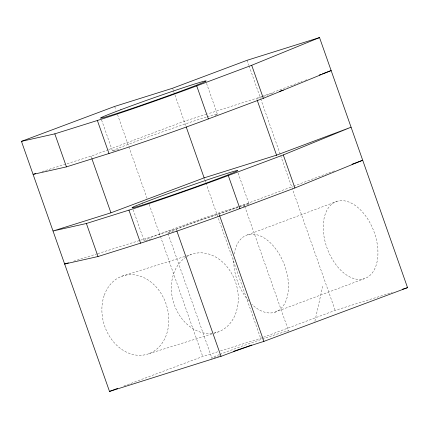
<?xml version="1.0" encoding="UTF-8"?>
<svg xmlns="http://www.w3.org/2000/svg" width="429" height="429" viewBox="0 0 429 429"><rect width="100%" height="100%" fill="white"/><g stroke="black" fill="none" stroke-linecap="round" stroke-linejoin="round"><path stroke-width="0.32" stroke-dasharray="2.15 1.61" d="M314.891 321.278L322.683 286.341M140.524 240.208L177.692 228.405A25.021 0.654 -19.4 0 1 218.248 214.28L239.066 206.585M41.994 171.584L91.007 156.199L108.521 149.635M109.148 149.399L184.213 121.268L207.073 114.093M261.626 96.654L207.711 113.889M262.248 96.418L302.327 81.381M304.831 80.443L306.708 79.74M239.688 206.354L293.023 186.368M293.651 186.132L335.698 170.372M247.495 234.877L336.969 201.351M274.742 312.258L364.221 278.727A41.034 24.855 69.5 0 0 364.339 214.237A41.034 24.855 69.5 0 0 323.225 227.15A41.034 24.855 69.5 0 0 364.221 278.727M123.901 386.036L202.719 356.499L217.996 351.705M220.538 350.906L260.639 338.315L335.178 310.381L392.315 292.439M262.977 96.536L256.617 98.536L257.057 99.791M263.61 96.337L273.793 93.136M73.579 261.229L97.168 253.823M97.807 253.625L139.886 240.412M121.723 276.292L186.1 256.081M186.733 255.882L191.2 254.477M148.97 353.673L213.347 333.462M213.985 333.258L218.447 331.858M207.25 116.736L213.653 114.811A56.043 1.469 -19.4 0 1 217.38 114.296M238.824 206.387L245.222 204.456A56.043 1.469 -19.4 0 1 247.002 204.89M247.099 60.285L248.879 65.337M249.104 65.969L260.446 98.177M260.671 98.809L335.178 310.381M206.547 83.382L217.299 113.916M238.116 173.026L248.868 203.566M244.734 206.37L288.54 330.775M219.058 214.082L219.503 215.347M172.581 88.24L173.241 90.111M173.455 90.733L174.115 92.605M174.994 95.099L185.982 126.303M204.349 178.496L204.794 179.756M205.019 180.389L205.684 182.287M205.909 182.915L260.639 338.315M176.174 229.016L176.619 230.276M168.045 233.666L211.856 358.07M114.656 106.43L115.991 110.221M117.546 114.64L128.668 146.214M128.888 146.847L147.126 198.627M149.126 204.311L160.242 235.886M160.467 236.518L202.719 356.499M101.582 120.04L112.554 151.196M133.151 209.69L144.123 240.846A56.043 1.469 -19.4 0 1 154.37 236.089L164.076 232.384A56.043 1.469 -19.4 0 1 238.251 206.558M91.007 156.199L91.672 158.087M219.868 354.386A41.034 1.073 -19.4 0 1 268.844 336.862A41.034 1.073 -19.4 0 1 286.754 331.933M219.627 355.877A41.034 1.073 -19.4 0 1 219.358 354.585M173.418 231.515A41.034 1.073 -19.4 0 1 170.999 232.239M169.761 232.582A41.034 1.073 -19.4 0 1 201.893 219.761A41.034 1.073 -19.4 0 1 244.568 206.017M212.049 333.371A41.034 32.631 72.6 0 1 174.115 304.236A41.034 32.631 72.6 0 1 185.902 257.18M186.465 256.821A41.034 32.631 72.6 0 1 235.532 282.105A41.034 32.631 72.6 0 1 212.704 333.29M234.239 253.973A41.034 24.855 69.5 0 1 267.723 240.492A41.034 24.855 69.5 0 1 287.285 296.729A41.034 24.855 69.5 0 1 251.7 304.156M248.622 300.885A41.034 24.855 69.5 0 1 233.794 258.623M244.97 205.77A56.043 1.469 -19.4 0 1 243.34 206.44M151.19 238.948A56.043 1.469 -19.4 0 1 148.799 239.661M147.769 239.956A56.043 1.469 -19.4 0 1 144.487 240.787M217.042 114.479A56.043 1.469 -19.4 0 1 213.883 115.916M118.978 149.496A56.043 1.469 -19.4 0 1 122.801 146.439L132.502 142.739A56.043 1.469 -19.4 0 1 206.681 116.908M104.097 295.726A41.034 32.631 72.6 0 0 140.594 355.319A41.034 32.631 72.6 0 0 161.352 293.903A41.034 32.631 72.6 0 0 104.097 295.726"/><path stroke-width="0.64" d="M21.45 141.356L54.815 133.848L97.372 120.485A75.059 1.963 -19.4 0 0 196.718 85.897L251.705 65.288L319.525 37.575L407.55 287.655L263.111 341.677A25.021 0.654 -19.4 0 0 222.554 355.797L109.513 391.425L21.45 141.356L114.656 106.43L172.581 88.24L247.099 60.285L319.525 37.575M35.628 173.584L33.081 174.383L66.447 166.876L109.004 153.512A75.059 1.963 -19.4 0 0 208.349 118.924L263.336 98.316L331.129 70.576L322.361 73.863M257.277 100.424L276.555 155.153L204.129 177.863L110.945 212.816L53.019 231.006L86.39 223.493L128.941 210.135A75.059 1.963 -19.4 0 0 228.287 175.541L283.279 154.939L351.088 127.204L276.244 155.271M68.474 262.832L64.65 264.033L98.021 256.521L140.573 243.163A75.059 1.963 -19.4 0 0 239.918 208.569L294.911 187.966L362.687 160.264L352.016 164.259M319.23 75.037L321.112 74.335M109.513 391.425L117.648 388.379M279.515 91.339L283.333 90.138M402.472 289.248L407.55 287.655M251.705 65.288L263.336 98.316M283.279 154.939L294.911 187.966M196.718 85.897L208.349 118.924M228.287 175.541L239.918 208.569M219.503 215.347L263.921 341.479M176.839 230.909L221.037 356.408M97.372 120.485L109.004 153.512M128.941 210.135L140.573 243.163M91.892 158.714L110.945 212.816M54.815 133.848L66.447 166.876M86.39 223.493L98.021 256.521M186.202 126.93L204.129 177.863M251.694 345.034A41.034 1.073 -19.4 0 1 245.989 347.034M245.367 347.254A41.034 1.073 -19.4 0 1 236.175 350.418M235.591 350.616A41.034 1.073 -19.4 0 1 233.617 351.287M142.739 203.062L135.907 205.818A56.043 1.469 -19.4 0 0 158.692 199.737A56.043 1.469 -19.4 0 0 226.989 175.295L233.821 172.538A56.043 1.469 -19.4 0 0 233.591 171.428L226.619 173.531A56.043 1.469 -19.4 0 0 152.445 199.356L142.739 203.062M120.871 109.711L111.17 113.412A56.043 1.469 -19.4 0 0 146.697 103.394A56.043 1.469 -19.4 0 0 202.021 81.778L195.05 83.88A56.043 1.469 -19.4 0 0 120.871 109.711"/></g></svg>
